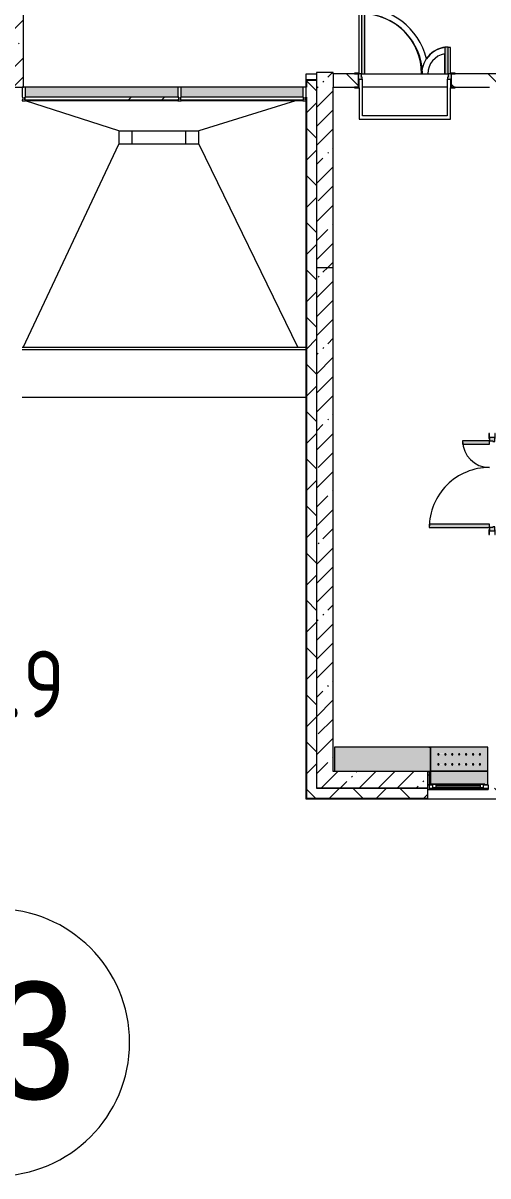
# Model space of a CAD drawing. Header units: millimetres. Extents: x 39815 to 261742, y -8553 to 29000.
# Drawn here: x 219696 to 226661, y -5906 to 11360 of the extents above; entities that cross this region are included whole.
import ezdxf

# ---------------------------------------------------------------- set-up
doc = ezdxf.new("R2010")
doc.units = ezdxf.units.MM
for name, color, linetype, lineweight, true_color in [('A-DOOR-2', 7, 'Continuous', 5, 0xaaaaaa), ('A-DOOR-3', 7, 'Continuous', 5, 0xe2e2e2), ('A-DOOR-FRAM-2', 7, 'Continuous', 5, 0xe2e2e2), ('A-DOOR-FRAM-3', 7, 'Continuous', 5, 0xaaaaaa), ('A-FLOR-1', 7, 'Continuous', 5, 0xaaaaaa), ('A-GLAZ-CWMG-3', 7, 'Continuous', 5, 0x383e42), ('G-ANNO-TEXT-1', 7, 'Continuous', 9, 0x3c3c3c), ('Знаки-2', 7, 'Continuous', 5, 0xd7cfbf)]:
    doc.layers.add(name, color=color, linetype=linetype, lineweight=lineweight, true_color=true_color)
for name, color, linetype, lineweight in [('A-GENM-2', 7, 'Continuous', 5), ('A-GLAZ-2', 7, 'Continuous', 5), ('A-GLAZ-CURT-2', 7, 'Continuous', 5), ('A-GLAZ-CWMG-2', 7, 'Continuous', 5), ('A-ROOF', 7, 'Continuous', 5), ('A-WALL-2', 7, 'Continuous', 9), ('A-WALL-4', 7, 'Continuous', 5), ('I-WALL-3', 7, 'Continuous', 5), ('Знаки', 7, 'Continuous', 5), ('Оси', 7, 'Continuous', 9), ('Оси-1', 7, 'Continuous', 20)]:
    doc.layers.add(name, color=color, linetype=linetype, lineweight=lineweight)
doc.styles.add('Arial_1', font='arial.ttf', dxfattribs={"width": 0.9, "height": 1750})
doc.styles.add('GOST Common_4', font='GOST_Common.ttf', dxfattribs={"width": 0.9, "height": 1000})
pattern_1 = [(45, (134731.94, 0), (-353.5534, 353.5534), []), (135, (134731.94, 0), (-353.5534, -353.5534), [])]
pattern_2 = [(45, (134731.94, 0), (-285.1231, 285.1231), []), (45, (135017.06, 0), (-285.1231, 285.1231), [504.031, -100.806, 16.764, -84.042])]

# ---------------------------------------------------------------- blocks, each defined once
blk = doc.blocks.new('120_Окно_СКБ_1Ст - 120_Окно_СКБ_1Ст 900х2500_h_ с форточкой-V159-Общий план 2 этажа с размещением фрагментов 2_8-2_11')
at = {"layer": 'A-GLAZ-2'}
for p, q in [((-450, -127), (-450, -57)), ((-450, -57), (-380, -57)), ((450, -57), (-450, -57)), ((-380, -127), (-450, -127)), ((-450, -127), (-400, -127)), ((-380, -127), (-400, -127)), ((-400, -127), (-400, -137)), ((-400, -137), (400, -137)), ((400, -137), (-400, -137)), ((-380, -57), (-380, -127)), ((380, -87), (-380, -87)), ((-380, -87), (-380, -127)), ((-330, -137), (-330, -87)), ((-330, -107), (330, -107)), ((330, -117), (-330, -117)), ((330, -137), (330, -87)), ((380, -127), (380, -57)), ((380, -57), (450, -57)), ((380, -127), (380, -87)), ((450, -127), (380, -127)), ((400, -127), (380, -127)), ((400, -127), (450, -127)), ((400, -137), (400, -127)), ((450, -57), (450, -127))]:
    blk.add_line(p, q, dxfattribs=at)
blk = doc.blocks.new('110_Дверь_СКБ_2Ст - Д-5_п_ Из игровой в коридор-32215844-Общий план 2 этажа с размещением фрагментов 2_8-2_11')
at = {"layer": 'A-DOOR-3'}
for points in [[(-638, 940), (-638, 40), (-588, 40), (-588, 940)], [(612, 440), (612, 40), (662, 40), (662, 440)]]:
    blk.add_hatch(color=256, dxfattribs=at).paths.add_polyline_path(points)
h = blk.add_hatch(color=256, dxfattribs=at)
h.paths.add_polyline_path([(-688, 40), (-688, -40), (-628, -40), (-628, -10), (-638, -10), (-638, 40)])
h.paths.add_polyline_path([(652, -40), (712, -40), (712, 40), (662, 40), (662, -10), (652, -10)])
at = {"layer": 'A-DOOR-FRAM-2'}
for points in [[(-743, 40), (-672, 40), (-672, 48), (-743, 48)], [(698, 40), (768, 40), (768, 48), (698, 48)], [(-743, -48), (-672, -48), (-672, -40), (-743, -40)], [(698, -48), (768, -48), (768, -40), (698, -40)]]:
    blk.add_hatch(color=256, dxfattribs=at).paths.add_polyline_path(points)
at = {"layer": 'A-DOOR-2'}
for p, q in [((-638, 940), (-638, 40)), ((-588, 940), (-638, 940)), ((-588, 40), (-588, 940)), ((662, 440), (612, 440)), ((612, 440), (612, 40)), ((662, 40), (662, 440)), ((-638, 40), (-588, 40)), ((612, 40), (662, 40))]:
    blk.add_line(p, q, dxfattribs=at)
for centre, radius, start, end in [((-638, 40), 900, 0, 90), ((662, 40), 400, 90, 180)]:
    blk.add_arc(centre, radius, start, end, dxfattribs=at)
at = {"layer": 'A-DOOR-FRAM-3'}
for p, q in [((-672, 48), (-743, 48)), ((-743, 48), (-743, 40)), ((-743, 40), (-672, 40)), ((-638, 40), (-688, 40)), ((-688, 40), (-688, -40)), ((-672, 40), (-672, 48)), ((-638, -10), (-638, 40)), ((662, 40), (662, -10)), ((712, 40), (662, 40)), ((768, 48), (698, 48)), ((698, 48), (698, 40)), ((698, 40), (768, 40)), ((712, -40), (712, 40)), ((768, 40), (768, 48)), ((-672, -40), (-743, -40)), ((-743, -40), (-743, -48)), ((-743, -48), (-672, -48)), ((-688, -40), (-628, -40)), ((-672, -39), (-688, -39)), ((-688, -39), (-688, -40)), ((-688, -40), (-672, -40)), ((-672, -40), (-672, -39)), ((-672, -48), (-672, -40)), ((-628, -10), (-638, -10)), ((-628, -40), (-628, -10)), ((662, -10), (652, -10)), ((652, -10), (652, -40)), ((652, -40), (712, -40)), ((712, -39), (698, -39)), ((698, -39), (698, -40)), ((698, -40), (712, -40)), ((768, -40), (698, -40)), ((698, -40), (698, -48)), ((698, -48), (768, -48)), ((712, -40), (712, -39)), ((768, -48), (768, -40))]:
    blk.add_line(p, q, dxfattribs=at)
blk = doc.blocks.new('110_Дверь_СКБ_2Ст - Д-2а_п_ Из коридора на лестницу-32215207-Общий план 2 этажа с размещением фрагментов 2_8-2_11')
at = {"layer": 'A-DOOR-3'}
for points in [[(-587.5, 100), (-587.5, 1000), (-637.5, 1000), (-637.5, 100)], [(662.5, 100), (662.5, 500), (612.5, 500), (612.5, 100)], [(712.5, -100), (712.5, 20), (697.5, 20), (697.5, -100)]]:
    blk.add_hatch(color=256, dxfattribs=at).paths.add_polyline_path(points)
h = blk.add_hatch(color=256, dxfattribs=at)
h.paths.add_polyline_path([(652.5, 20), (712.5, 20), (712.5, 100), (662.5, 100), (662.5, 50), (652.5, 50)])
h.paths.add_polyline_path([(-687.5, 20), (-627.5, 20), (-627.5, 50), (-637.5, 50), (-637.5, 100), (-687.5, 100)])
at = {"layer": 'A-DOOR-FRAM-2'}
for points in [[(-672.5, 100), (-672.5, 108), (-742.5, 108), (-742.5, 100)], [(-672.5, -100), (-672.5, 20), (-687.5, 20), (-687.5, -100)], [(767.5, 100), (767.5, 108), (697.5, 108), (697.5, 100)], [(-672.5, -108), (-672.5, -100), (-742.5, -100), (-742.5, -108)], [(767.5, -108), (767.5, -100), (697.5, -100), (697.5, -108)]]:
    blk.add_hatch(color=256, dxfattribs=at).paths.add_polyline_path(points)
at = {"layer": 'A-DOOR-2'}
for p, q in [((-637.5, 1000), (-637.5, 100)), ((-587.5, 1000), (-637.5, 1000)), ((-587.5, 100), (-587.5, 1000)), ((662.5, 500), (612.5, 500)), ((612.5, 500), (612.5, 100)), ((662.5, 100), (662.5, 500)), ((-637.5, 100), (-587.5, 100)), ((612.5, 100), (662.5, 100))]:
    blk.add_line(p, q, dxfattribs=at)
for centre, radius, start, end in [((-637.5, 100), 900, 0, 90), ((662.5, 100), 400, 90, 180)]:
    blk.add_arc(centre, radius, start, end, dxfattribs=at)
at = {"layer": 'A-DOOR-FRAM-3'}
for p, q in [((-672.5, 108), (-742.5, 108)), ((-742.5, 108), (-742.5, 100)), ((-742.5, 100), (-672.5, 100)), ((-637.5, 100), (-687.5, 100)), ((-687.5, 100), (-687.5, 20)), ((-687.5, 20), (-627.5, 20)), ((-672.5, 20), (-687.5, 20)), ((-687.5, 20), (-687.5, -100)), ((-672.5, 100), (-672.5, 108)), ((-672.5, -100), (-672.5, 20)), ((-637.5, 50), (-637.5, 100)), ((-627.5, 50), (-637.5, 50)), ((-627.5, 20), (-627.5, 50)), ((662.5, 50), (652.5, 50)), ((652.5, 50), (652.5, 20)), ((652.5, 20), (712.5, 20)), ((662.5, 100), (662.5, 50)), ((712.5, 100), (662.5, 100)), ((767.5, 108), (697.5, 108)), ((697.5, 108), (697.5, 100)), ((697.5, 100), (767.5, 100)), ((712.5, 20), (697.5, 20)), ((697.5, 20), (697.5, -100)), ((712.5, 20), (712.5, 100)), ((712.5, -100), (712.5, 20)), ((767.5, 100), (767.5, 108)), ((-672.5, -100), (-742.5, -100)), ((-742.5, -100), (-742.5, -108)), ((-742.5, -108), (-672.5, -108)), ((-687.5, -100), (-672.5, -100)), ((-672.5, -108), (-672.5, -100)), ((697.5, -100), (712.5, -100)), ((767.5, -100), (697.5, -100)), ((697.5, -100), (697.5, -108)), ((697.5, -108), (767.5, -108)), ((767.5, -108), (767.5, -100))]:
    blk.add_line(p, q, dxfattribs=at)
blk = doc.blocks.new('Системная панель - Стекло - 40мм-23946635-Общий план 2 этажа с размещением фрагментов 2_8-2_11')
at = {"layer": 'A-GLAZ-CURT-2'}
h = blk.add_hatch(dxfattribs=at)
h.set_pattern_fill('FP_131', color=256, style=0, pattern_type=2)
h.set_pattern_definition([(45, (-86642.5, -9710), (-1414.214, 1414.214), [1000, -3000]), (45, (-87642.5, -10210), (-1414.214, 1414.214), [3000, -1000]), (45, (-85642.5, -10710), (-1414.214, 1414.214), [1000, -3000])])
h.paths.add_polyline_path([(-143, 0), (1153, 0), (1153, 40), (-1153, 40), (-1153, 0), (-697, 0)])
for p, q in [((1153, 40), (-1153, 40)), ((-1153, 40), (-1153, 0)), ((-1153, 0), (1153, 0)), ((1153, 0), (1153, 40))]:
    blk.add_line(p, q, dxfattribs=at)
blk = doc.blocks.new('Системная панель - Стекло - 40мм-23946636-Общий план 2 этажа с размещением фрагментов 2_8-2_11')
at = {"layer": 'A-GLAZ-CURT-2'}
h = blk.add_hatch(dxfattribs=at)
h.set_pattern_fill('FP_132', color=256, style=0, pattern_type=2)
h.set_pattern_definition([(45, (-88744.2, -9710), (-1414.214, 1414.214), [1000, -3000]), (45, (-89744.2, -10210), (-1414.214, 1414.214), [3000, -1000]), (45, (-87744.2, -10710), (-1414.214, 1414.214), [1000, -3000])])
h.paths.add_polyline_path([(919, 0), (919, 40), (-919, 40), (-919, 0), (-28, 0)])
for p, q in [((919, 40), (-919, 40)), ((-919, 40), (-919, 0)), ((-919, 0), (919, 0)), ((919, 0), (919, 40))]:
    blk.add_line(p, q, dxfattribs=at)
blk = doc.blocks.new('Прямоугольный импост - Импост структурный с накладкой - 190мм-23186047-Общий план 2 этажа с размещением фрагментов 2_8-2_11')
at = {"layer": 'A-GLAZ-CWMG-3'}
for points in [[(87285, 10250), (87285, 10400), (85000, 10400), (85000, 10250), (87108, 10250)], [(87285, 10193), (87285, 10210), (85000, 10210), (85000, 10193), (87108, 10193)]]:
    blk.add_hatch(color=256, dxfattribs=at).paths.add_polyline_path(points)
at = {"layer": 'A-GLAZ-CWMG-2'}
for p, q in [((87285, 10400), (85000, 10400)), ((87285, 10193), (85000, 10193))]:
    blk.add_line(p, q, dxfattribs=at)
blk = doc.blocks.new('Прямоугольный импост - Импост структурный с накладкой - 190мм-23186048-Общий план 2 этажа с размещением фрагментов 2_8-2_11')
at = {"layer": 'A-GLAZ-CWMG-3'}
for points in [[(88000, 10250), (88000, 10400), (87335, 10400), (87335, 10250)], [(88000, 10193), (88000, 10210), (87335, 10210), (87335, 10193)]]:
    blk.add_hatch(color=256, dxfattribs=at).paths.add_polyline_path(points)
at = {"layer": 'A-GLAZ-CWMG-2'}
for p, q in [((88000, 10400), (87335, 10400)), ((88000, 10193), (87335, 10193))]:
    blk.add_line(p, q, dxfattribs=at)
blk = doc.blocks.new('Прямоугольный импост - Импост структурный с накладкой - 190мм-23186049-Общий план 2 этажа с размещением фрагментов 2_8-2_11')
at = {"layer": 'A-GLAZ-CWMG-3'}
for points in [[(89154, 10250), (89154, 10400), (88000, 10400), (88000, 10250), (88217, 10250)], [(88000, 10193), (89154, 10193), (89154, 10210), (88000, 10210)]]:
    blk.add_hatch(color=256, dxfattribs=at).paths.add_polyline_path(points)
at = {"layer": 'A-GLAZ-CWMG-2'}
for p, q in [((89154, 10400), (88000, 10400)), ((89154, 10193), (88000, 10193))]:
    blk.add_line(p, q, dxfattribs=at)
blk = doc.blocks.new('Прямоугольный импост - Импост структурный с накладкой - 190мм-23946639-Общий план 2 этажа с размещением фрагментов 2_8-2_11')
at = {"layer": 'A-GLAZ-CWMG-2'}
for p, q in [((-50, 0), (-50, 17)), ((-50, 17), (0, 17)), ((-40, 0), (-50, 0)), ((-40, -40), (-40, 0)), ((0, 0), (-10, 0)), ((-10, 0), (-10, -40)), ((0, 17), (0, 0)), ((-50, -190), (-50, -40)), ((-50, -40), (-40, -40)), ((-10, -40), (0, -40)), ((0, -40), (0, -190)), ((0, -190), (-50, -190))]:
    blk.add_line(p, q, dxfattribs=at)
blk = doc.blocks.new('Прямоугольный импост - Импост структурный с накладкой - 190мм-23946641-Общий план 2 этажа с размещением фрагментов 2_8-2_11')
at = {"layer": 'A-GLAZ-CWMG-2'}
for p, q in [((0, 17), (-50, 17)), ((-50, 17), (-50, 0)), ((-50, 0), (-40, 0)), ((-40, 0), (-40, -40)), ((-10, -40), (-10, 0)), ((-10, 0), (0, 0)), ((0, 0), (0, 17)), ((-40, -40), (-50, -40)), ((-50, -40), (-50, -190)), ((0, -40), (-10, -40)), ((0, -190), (0, -40)), ((-50, -190), (0, -190))]:
    blk.add_line(p, q, dxfattribs=at)
blk = doc.blocks.new('Прямоугольный импост - Импост структурный с накладкой - 190мм-23946633-Общий план 2 этажа с размещением фрагментов 2_8-2_11')
at = {"layer": 'A-GLAZ-CWMG-2'}
for p, q in [((-25, 0), (-25, 17)), ((-25, 17), (25, 17)), ((-15, 0), (-25, 0)), ((-15, -40), (-15, 0)), ((25, 0), (15, 0)), ((15, 0), (15, -40)), ((25, 17), (25, 0)), ((-25, -190), (-25, -40)), ((-25, -40), (-15, -40)), ((15, -40), (25, -40)), ((25, -40), (25, -190)), ((25, -190), (-25, -190))]:
    blk.add_line(p, q, dxfattribs=at)
blk = doc.blocks.new('парапет9 - парапет-22867712-Общий план 2 этажа с размещением фрагментов 2_8-2_11')
at = {"layer": 'A-GENM-2'}
for p, q in [((89202, 8002), (84950, 8002)), ((89202, 7964), (84950, 7964)), ((84950, 7255), (89202, 7255))]:
    blk.add_line(p, q, dxfattribs=at)
blk = doc.blocks.new('Зашивка радиатора_ с перфорацией М1_1 - Зашивка радиатора_ с перфорацией М1_1-31131234-Общий план 2 этажа с размещением фрагментов 2_8-2_11')
at = {"layer": 'Знаки-2'}
blk.add_hatch(color=256, dxfattribs=at).paths.add_polyline_path([(-381, 380), (-430, 375), (-430, 180), (430, 181), (430, 380), (-381, 375)])
h = blk.add_hatch(color=256, dxfattribs=at)
h.paths.add_polyline_path([(234, 180), (-430, 180), (-430, -180), (430, -180), (430, 180)])
h.paths.add_polyline_path([(-103, 90), (321, 85), (321, 75), (312, 70), (304, 75), (304, 85), (307, 89), (217, 85), (217, 75), (208, 70), (200, 75), (200, 85), (203, 89), (113, 85), (113, 75), (105, 70), (96, 75), (96, 85), (100, 89), (10, 85), (10, 75), (1, 70), (-8, 75), (-8, 85), (-4, 89), (-94, 85), (-94, 75), (-103, 70), (-111, 75), (-111, 85), (-108, 89), (-198, 85), (-198, 75), (-207, 70), (-215, 75), (-215, 85), (-212, 89), (-302, 85), (-302, 75), (-310, 70), (-319, 75), (-319, 85), (-310, 90), (-308, 90), (-207, 90)])
h.paths.add_polyline_path([(-207, -60), (-198, -65), (-198, -75), (-202, -78), (-111, -75), (-111, -65), (-103, -60), (-94, -65), (-94, -75), (-98, -78), (-8, -75), (-8, -65), (1, -60), (10, -65), (10, -75), (6, -78), (96, -75), (96, -65), (105, -60), (113, -65), (113, -75), (110, -78), (200, -75), (200, -65), (208, -60), (217, -65), (217, -75), (213, -78), (304, -75), (304, -65), (312, -60), (321, -65), (321, -75), (312, -80), (310, -79), (-319, -75), (-319, -65), (-310, -60), (-302, -65), (-302, -75), (-305, -78), (-215, -75), (-215, -65), (-209, -60)])
at = {"layer": 'Знаки'}
for p, q in [((-381, 380), (-430, 380)), ((-430, 380), (-430, 180)), ((430, 380), (419, 380)), ((430, 180), (430, 380)), ((-430, 180), (430, 180)), ((430, 180), (-430, 180)), ((-430, 180), (-430, -180)), ((430, -180), (430, 180)), ((-430, -180), (430, -180))]:
    blk.add_line(p, q, dxfattribs=at)
for centre, start, end in [((-310, 80), 0, 180), ((-310, 80), 180, 0), ((-207, 80), 0, 180), ((-207, 80), 180, 360), ((-103, 80), 0, 180), ((-103, 80), 180, 0), ((1, 80), 0, 180), ((1, 80), 180, 0), ((105, 80), 0, 180), ((105, 80), 180, 360), ((208, 80), 0, 180), ((208, 80), 180, 0), ((312, 80), 0, 180), ((312, 80), 180, 0), ((-310, -70), 0, 180), ((-310, -70), 180, 0), ((-207, -70), 0, 180), ((-207, -70), 180, 0), ((-103, -70), 0, 180), ((-103, -70), 180, 0), ((1, -70), 0, 180), ((1, -70), 180, 0), ((105, -70), 0, 180), ((105, -70), 180, 0), ((208, -70), 0, 180), ((208, -70), 180, 0), ((312, -70), 0, 180), ((312, -70), 180, 0)]:
    blk.add_arc(centre, 10, start, end, dxfattribs=at)
blk = doc.blocks.new('Зашивка_ торцевая панель - Зашивка_ торцевая панель Т2-31135790-Общий план 2 этажа с размещением фрагментов 2_8-2_11')
at = {"layer": 'Знаки-2'}
blk.add_hatch(color=256, dxfattribs=at).paths.add_polyline_path([(-406, 180), (-406, 180), (-430, 180)])
at = {"layer": 'Знаки'}
blk.add_line((-430, 180), (-406, 180), dxfattribs=at)
blk = doc.blocks.new('Зашивка без перфорации М3_2_1 - М3_2_17-32617514-Общий план 2 этажа с размещением фрагментов 2_8-2_11')
at = {"layer": 'Знаки-2'}
blk.add_hatch(color=256, dxfattribs=at).paths.add_polyline_path([(-349, 180), (-430, 180), (-430, -180), (1010, -180), (1010, 180), (205, 180)])
at = {"layer": 'Знаки'}
for p, q in [((1010, 180), (-430, 180)), ((-430, 180), (-430, -180)), ((1010, -180), (1010, 180)), ((-430, -180), (1010, -180))]:
    blk.add_line(p, q, dxfattribs=at)
blk = doc.blocks.new('Зашивка_ торцевая панель - Зашивка_ торцевая панель Т2-V357-Общий план 2 этажа с размещением фрагментов 2_8-2_11')
at = {"layer": 'Знаки-2'}
blk.add_hatch(color=256, dxfattribs=at).paths.add_polyline_path([(-406, -154), (-406, -146), (-430, -146), (-430, -154)])
at = {"layer": 'Знаки'}
for p, q in [((-430, -154), (-430, -146)), ((-406, -146), (-406, -154))]:
    blk.add_line(p, q, dxfattribs=at)
blk = doc.blocks.new('Ось сетки - D8-29747960-Общий план 2 этажа с размещением фрагментов 2_8-2_11')
at = {"layer": 'Оси-1'}
for start, end in [(360, 180), (180, 360)]:
    blk.add_arc((0, 0), 4, start, end, dxfattribs=at)

msp = doc.modelspace()

# ---------------------------------------------------------------- hatches: boundary and pattern name
at = {"layer": 'A-WALL-4'}
h = msp.add_hatch(dxfattribs=at)
h.set_pattern_fill('FP_61', color=256, style=0, pattern_type=2)
h.set_pattern_definition(pattern_1)
h.paths.add_polyline_path([(224091.9, -100), (224091.9, 10502), (223941.9, 10502), (223941.9, -100), (224056.9, -100)])
h = msp.add_hatch(dxfattribs=at)
h.set_pattern_fill('FP_61', color=256, style=0, pattern_type=2)
h.set_pattern_definition(pattern_1)
h.paths.add_polyline_path([(257561.9, -250), (257561.9, -100), (256761.9, -100), (256761.9, -250), (257309.6, -250)])
h.paths.add_polyline_path([(255092.7, -250), (255861.9, -250), (255861.9, -100), (254961.9, -100), (254961.9, -250)])
h.paths.add_polyline_path([(259526.4, -250), (259811.9, -250), (259811.9, -100), (258461.9, -100), (258461.9, -250), (258972.2, -250)])
h.paths.add_polyline_path([(247333.8, -250), (248411.9, -250), (248411.9, -100), (247261.9, -100), (247261.9, -250)])
h.paths.add_polyline_path([(244562.7, -250), (244961.9, -250), (244961.9, -100), (243661.9, -100), (243661.9, -250), (244008.5, -250)])
h.paths.add_polyline_path([(242761.9, -250), (242761.9, -100), (241861.9, -100), (241861.9, -250), (242345.9, -250)])
h.paths.add_polyline_path([(249311.9, -250), (250361.9, -250), (250361.9, -100), (249311.9, -100)])
h.paths.add_polyline_path([(254061.9, -250), (254061.9, -100), (252661.9, -100), (252661.9, -250), (253984.3, -250)])
h.paths.add_polyline_path([(230707.4, -250), (234661.9, -250), (234661.9, -100), (230411.9, -100), (230411.9, -250)])
h.paths.add_polyline_path([(238511.9, -250), (239561.9, -250), (239561.9, -100), (238511.9, -100)])
h.paths.add_polyline_path([(237358, -250), (237611.9, -250), (237611.9, -100), (235561.9, -100), (235561.9, -250), (236803.7, -250)])
h.paths.add_polyline_path([(229511.9, -250), (229511.9, -100), (228361.9, -100), (228361.9, -250), (229261.9, -250)])
h.paths.add_polyline_path([(224056.9, -250), (225761.9, -250), (225761.9, -100), (223941.9, -100), (223941.9, -250)])
h.paths.add_polyline_path([(227382.2, -250), (227461.9, -250), (227461.9, -100), (226661.9, -100), (226661.9, -250), (226827.9, -250)])
at = {"layer": 'I-WALL-3'}
h = msp.add_hatch(dxfattribs=at)
h.set_pattern_fill('FP_69', color=256, style=0, pattern_type=2)
h.set_pattern_definition(pattern_2)
h.paths.add_polyline_path([(219481.9, 10400), (219701.9, 10400), (219701.9, 16300), (219481.9, 16300), (219481.9, 10422.3)])
h = msp.add_hatch(dxfattribs=at)
h.set_pattern_fill('FP_69', color=256, style=0, pattern_type=2)
h.set_pattern_definition(pattern_2)
h.paths.add_polyline_path([(224341.9, 7700), (224341.9, 10620), (224091.9, 10620), (224091.9, 7700)])
h = msp.add_hatch(dxfattribs=at)
h.set_pattern_fill('FP_72', color=256, style=0, pattern_type=2)
h.set_pattern_definition([(135, (134731.94, 0), (-353.5534, -353.5534), [])])
h.paths.add_polyline_path([(226273.7, 10400), (227241.9, 10400), (227241.9, 10600), (226116.9, 10600), (226116.9, 10400), (226171.9, 10400)])
h.paths.add_polyline_path([(224716.9, 10400), (224716.9, 10600), (224341.9, 10600), (224341.9, 10400), (224661.9, 10400)])
h.paths.add_polyline_path([(228941.9, 10400), (228941.9, 10600), (228191.9, 10600), (228191.9, 10400), (228490.6, 10400)])
h = msp.add_hatch(dxfattribs=at)
h.set_pattern_fill('FP_69', color=256, style=0, pattern_type=2)
h.set_pattern_definition(pattern_2)
h.paths.add_polyline_path([(224091.9, 150), (224341.9, 150), (224341.9, 7700), (224091.9, 7700), (224091.9, 696.2)])
h = msp.add_hatch(dxfattribs=at)
h.set_pattern_fill('FP_69', color=256, style=0, pattern_type=2)
h.set_pattern_definition(pattern_2)
h.paths.add_polyline_path([(225761.9, -100), (225761.9, 150), (224091.9, 150), (224091.9, -100), (225719.5, -100)])

# ---------------------------------------------------------------- linework, layer by layer
at = {"layer": 'A-FLOR-1'}
for p, q in [((224726.4, 11588.1), (224726.4, 10608)), ((226010.5, 10899.7), (226010.5, 10600)), ((226100.5, 10600), (226100.5, 10993.6)), ((223935.4, 10508.5), (223935.4, 10600)), ((223935.4, 10600), (224091.9, 10600)), ((224816.9, 10600), (225761.9, 10600)), ((226010.5, 10600), (226016.9, 10600)), ((224731.9, 10392), (224731.9, 9920)), ((224781.9, 9970), (224781.9, 10520)), ((226051.9, 10520), (226051.9, 9970)), ((226101.9, 9920), (226101.9, 10392)), ((224731.9, 9920), (226101.9, 9920)), ((226051.9, 9970), (224781.9, 9970)), ((225761.9, 150), (225782.9, 150))]:
    msp.add_line(p, q, dxfattribs=at)
for centre, radius, start, end in [((224768.9, 10589), 1000, 13.54971, 92.43764), ((224768.9, 10589), 910, 0.6926, 86.97623), ((226066.9, 10600), 395, 97.29578, 145.57769), ((226066.9, 10600), 305, 100.66451, 180), ((226066.9, 10600), 395, 85.12655, 90.00042)]:
    msp.add_arc(centre, radius, start, end, dxfattribs=at)
at = {"layer": 'A-ROOF'}
for p, q in [((221129.4, 9745), (219734.9, 10193)), ((223775.8, 10193), (222329.4, 9745)), ((223933.9, 10242), (223925.4, 10239.4)), ((221129.4, 9745), (221129.4, 9545)), ((221129.4, 9745), (222329.4, 9745)), ((221329.4, 9545), (221329.4, 9745)), ((222129.4, 9745), (222129.4, 9545)), ((222329.4, 9545), (222329.4, 9745)), ((219700.1, 6500.9), (221129.4, 9545)), ((222329.4, 9545), (221129.4, 9545)), ((222329.4, 9545), (223811.8, 6500.9))]:
    msp.add_line(p, q, dxfattribs=at)
at = {"layer": 'A-WALL-2'}
for p, q in [((224341.9, 10600), (224341.9, 10400)), ((223933.9, 10400), (223941.9, 10400)), ((224091.9, 10505), (223938.9, 10505)), ((223938.9, 10505), (223938.9, 10400)), ((223941.9, 10502), (223941.9, 10400)), ((224091.9, 10502), (223941.9, 10502)), ((223933.9, 10250), (223941.9, 10250)), ((223933.9, 10247), (223938.9, 10247)), ((223938.9, 10247), (223938.9, -253)), ((223941.9, 10250), (223941.9, -250)), ((223938.9, -253), (225761.9, -253)), ((223941.9, -250), (225761.9, -250))]:
    msp.add_line(p, q, dxfattribs=at)
at = {"layer": 'A-WALL-4'}
for p, q in [((224091.9, 10510), (223933.9, 10510)), ((223933.9, 10510), (223933.9, -258)), ((223933.9, 10242), (223925.4, 10242)), ((225761.9, 100), (225781.9, 100)), ((225761.9, -100), (224091.9, -100)), ((225761.9, -258), (225761.9, -100)), ((225781.9, -100), (225781.9, -100)), ((225781.9, -100), (226661.9, -100)), ((223933.9, -258), (227461.9, -258))]:
    msp.add_line(p, q, dxfattribs=at)
at = {"layer": 'I-WALL-3'}
for p, q in [((219701.9, 10400), (219701.9, 13400)), ((224341.9, 10620), (224091.9, 10620)), ((224091.9, 10620), (224091.9, -100)), ((224341.9, 10600), (224341.9, 10620)), ((224661.9, 10600), (224341.9, 10600)), ((225761.9, 10600), (226010.5, 10600)), ((227211.9, 10600), (226171.9, 10600)), ((219481.9, 10400), (219701.9, 10400)), ((224341.9, 10400), (224661.9, 10400)), ((224341.9, 150), (224341.9, 10400)), ((226051.9, 10400), (224781.9, 10400)), ((226171.9, 10400), (226681.9, 10400)), ((224091.9, 7700), (224341.9, 7700)), ((225761.9, 150), (224341.9, 150)), ((225761.9, -100), (225761.9, 150)), ((225781.9, 150), (225800.5, 150)), ((225781.9, 150), (225781.9, -100)), ((224091.9, -100), (225761.9, -100))]:
    msp.add_line(p, q, dxfattribs=at)

# ---------------------------------------------------------------- block references
at = {"layer": 'A-DOOR-2'}
msp.add_blockref('110_Дверь_СКБ_2Ст - Д-2а_п_ Из коридора на лестницу-32215207-Общий план 2 этажа с размещением фрагментов 2_8-2_11', (225404.4, 10500), dxfattribs=at)
at = {"layer": 'A-DOOR-2', "rotation": 89.99999999999991}
msp.add_blockref('110_Дверь_СКБ_2Ст - Д-5_п_ Из игровой в коридор-32215844-Общий план 2 этажа с размещением фрагментов 2_8-2_11', (226721.9, 4442.5), dxfattribs=at)
at = {"layer": 'A-GENM-2'}
msp.add_blockref('парапет9 - парапет-22867712-Общий план 2 этажа с размещением фрагментов 2_8-2_11', (134731.9, -1500), dxfattribs=at)
at = {"layer": 'A-GLAZ-2', "rotation": 180}
msp.add_blockref('120_Окно_СКБ_1Ст - 120_Окно_СКБ_1Ст 900х2500_h_ с форточкой-V159-Общий план 2 этажа с размещением фрагментов 2_8-2_11', (226211.9, -175), dxfattribs=at)
at = {"layer": 'A-GLAZ-CURT-2'}
for name, p in [('Системная панель - Стекло - 40мм-23946635-Общий план 2 этажа с размещением фрагментов 2_8-2_11', (220874.4, 10210)), ('Системная панель - Стекло - 40мм-23946636-Общий план 2 этажа с размещением фрагментов 2_8-2_11', (222976.2, 10210))]:
    msp.add_blockref(name, p, dxfattribs=at)
at = {"layer": 'A-GLAZ-CWMG-2', "rotation": 180}
msp.add_blockref('Прямоугольный импост - Импост структурный с накладкой - 190мм-23946641-Общий план 2 этажа с размещением фрагментов 2_8-2_11', (219681.9, 10210), dxfattribs=at)
at = {"layer": 'A-GLAZ-CWMG-2'}
for name in ['Прямоугольный импост - Импост структурный с накладкой - 190мм-23186047-Общий план 2 этажа с размещением фрагментов 2_8-2_11', 'Прямоугольный импост - Импост структурный с накладкой - 190мм-23186048-Общий план 2 этажа с размещением фрагментов 2_8-2_11', 'Прямоугольный импост - Импост структурный с накладкой - 190мм-23186049-Общий план 2 этажа с размещением фрагментов 2_8-2_11']:
    msp.add_blockref(name, (134731.9, 0), dxfattribs=at)
at = {"layer": 'A-GLAZ-CWMG-2', "extrusion": (0, 0, -1), "rotation": 180}
for name, p in [('Прямоугольный импост - Импост структурный с накладкой - 190мм-23946633-Общий план 2 этажа с размещением фрагментов 2_8-2_11', (-222041.9, 10210)), ('Прямоугольный импост - Импост структурный с накладкой - 190мм-23946639-Общий план 2 этажа с размещением фрагментов 2_8-2_11', (-223935.4, 10210))]:
    msp.add_blockref(name, p, dxfattribs=at)
at = {"layer": 'Знаки', "rotation": 180}
for name, p in [('Зашивка без перфорации М3_2_1 - М3_2_17-32617514-Общий план 2 этажа с размещением фрагментов 2_8-2_11', (225370.2, 337.4)), ('Зашивка радиатора_ с перфорацией М1_1 - Зашивка радиатора_ с перфорацией М1_1-31131234-Общий план 2 этажа с размещением фрагментов 2_8-2_11', (226230.5, 337.4))]:
    msp.add_blockref(name, p, dxfattribs=at)
at = {"layer": 'Знаки'}
for name, p in [('Зашивка_ торцевая панель - Зашивка_ торцевая панель Т2-31135790-Общий план 2 этажа с размещением фрагментов 2_8-2_11', (226206.2, 337.4)), ('Зашивка_ торцевая панель - Зашивка_ торцевая панель Т2-V357-Общий план 2 этажа с размещением фрагментов 2_8-2_11', (224792.9, 303.8))]:
    msp.add_blockref(name, p, dxfattribs=at)
at = {"layer": 'Оси-1', "xscale": 499.9999999999995, "yscale": 499.9999999999995, "zscale": 499.9999999999995}
msp.add_blockref('Ось сетки - D8-29747960-Общий план 2 этажа с размещением фрагментов 2_8-2_11', (219291.9, -3906.3), dxfattribs=at)

# ---------------------------------------------------------------- texts
at = {"layer": 'G-ANNO-TEXT-1', "insert": (218308.3, 1960.3), "char_height": 1000, "width": 2308.86, "attachment_point": 1, "style": 'GOST Common_4'}
msp.add_mtext(' 2.9', dxfattribs=at)
at = {"layer": 'Оси', "insert": (218028.9, -3003), "char_height": 1750, "width": 3030.379, "attachment_point": 1, "style": 'Arial_1'}
msp.add_mtext('23', dxfattribs=at)

doc.saveas('drawing.dxf')
